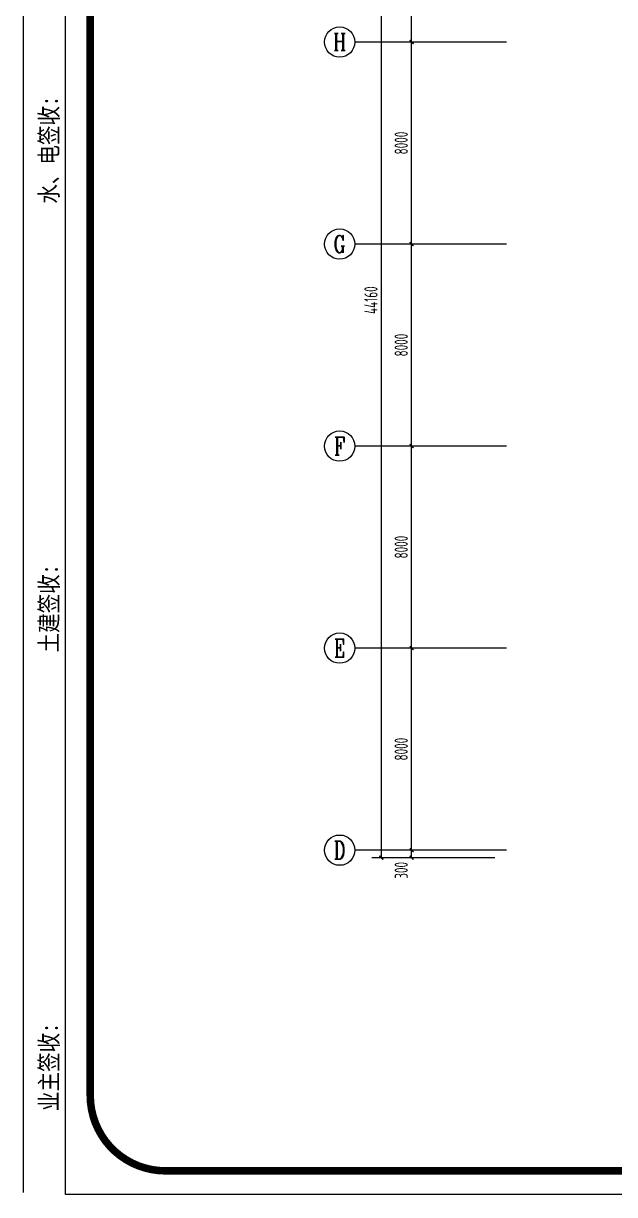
# Model space of a CAD drawing. Extents: x 1158414 to 1597620, y -840005 to -760676.
# Drawn here: x 1494069 to 1517481, y -836287 to -789911 of the extents above; entities that cross this region are included whole.
import ezdxf
from ezdxf.enums import TextEntityAlignment as Align

# ---------------------------------------------------------------- set-up
doc = ezdxf.new("R2010")
doc.units = 0
doc.header["$LTSCALE"] = 1000
for name, color, linetype in [('AXIS', 3, 'Continuous'), ('AXIS_TEXT', 7, 'Continuous'), ('外框', 7, 'Continuous')]:
    doc.layers.add(name, color=color, linetype=linetype)
doc.styles.add('_TCH_AXIS', font='COMPLEX', dxfattribs={"width": 0.8, "bigfont": 'TSSDCHN'})
doc.styles.add('_TCH_DIM_T3', font='TSSDENG', dxfattribs={"width": 0.64, "bigfont": 'TSSDCHN'})
doc.styles.add('COMPLEX', font='COMPLEX')
doc.styles.add('宋体平面', font='', dxfattribs={"width": 0.8})
doc.styles.get('宋体平面').set_extended_font_data('SimSun')
doc.dimstyles.new('_TCH_ARCH&&150', dxfattribs={"dimtxt": 525, "dimasz": 150, "dimexe": 375, "dimexo": 450, "dimgap": 150, "dimtad": 1, "dimdec": 0, "dimzin": 0, "dimdsep": 46, "dimtxsty": '_TCH_DIM_T3', "dimblk": 'ARCHTICK', "dimcen": 0.09, "dimclrt": 7, "dimazin": 2, "dimtfac": 1, "dimtdec": 0, "dimtix": 1, "dimtmove": 2, "dimatfit": 3, "dimfxl": 0, "dimtolj": 1, "dimtzin": 0, "dimarcsym": 0})

# ---------------------------------------------------------------- blocks, each defined once
blk = doc.blocks.new('_ArchTick')
at = {"color": 0, "linetype": 'ByBlock', "const_width": 0.4}
blk.add_lwpolyline([(-0.5, -0.5), (0.5, 0.5)], dxfattribs=at)
blk = doc.blocks.new('*D129')
at = {"layer": 'AXIS', "color": 0, "lineweight": -2, "transparency": 16777216}
for p, q in [((1512745, -822649), (1509070, -822649)), ((1509445, -822949), (1509445, -822649)), ((1512745, -822949), (1509070, -822949))]:
    blk.add_line(p, q, dxfattribs=at)
at = {"layer": 'Defpoints', "color": 0, "transparency": 16777216}
for p in [(1509445, -822649), (1513195, -822649), (1513195, -822949)]:
    blk.add_point(p, dxfattribs=at)
at = {"layer": 'AXIS', "color": 0, "lineweight": -2, "transparency": 16777216, "xscale": 150, "yscale": 150, "zscale": 150}
for p, rotation in [((1509445, -822649), 90), ((1509445, -822949), 270)]:
    blk.add_blockref('_ArchTick', p, dxfattribs=dict(at, rotation=rotation))
at = {"layer": 'AXIS', "color": 7, "transparency": 16777216, "insert": (1509032, -823448), "char_height": 525, "attachment_point": 5, "rotation": 90, "style": '_TCH_DIM_T3'}
blk.add_mtext('\\A1;300', dxfattribs=at)
blk = doc.blocks.new('*D130')
at = {"layer": 'AXIS', "color": 0, "lineweight": -2, "transparency": 16777216}
for p, q in [((1512745, -814649), (1509070, -814649)), ((1509445, -822649), (1509445, -814649)), ((1512745, -822649), (1509070, -822649))]:
    blk.add_line(p, q, dxfattribs=at)
at = {"layer": 'Defpoints', "color": 0, "transparency": 16777216}
for p in [(1509445, -814649), (1513195, -814649), (1513195, -822649)]:
    blk.add_point(p, dxfattribs=at)
at = {"layer": 'AXIS', "color": 0, "lineweight": -2, "transparency": 16777216, "xscale": 150, "yscale": 150, "zscale": 150}
for p, rotation in [((1509445, -814649), 90), ((1509445, -822649), 270)]:
    blk.add_blockref('_ArchTick', p, dxfattribs=dict(at, rotation=rotation))
at = {"layer": 'AXIS', "color": 7, "transparency": 16777216, "insert": (1509032, -818649), "char_height": 525, "attachment_point": 5, "rotation": 90, "style": '_TCH_DIM_T3'}
blk.add_mtext('\\A1;8000', dxfattribs=at)
blk = doc.blocks.new('*D131')
at = {"layer": 'AXIS', "color": 0, "lineweight": -2, "transparency": 16777216}
for p, q in [((1512745, -806649), (1509070, -806649)), ((1509445, -814649), (1509445, -806649)), ((1512745, -814649), (1509070, -814649))]:
    blk.add_line(p, q, dxfattribs=at)
at = {"layer": 'Defpoints', "color": 0, "transparency": 16777216}
for p in [(1509445, -806649), (1513195, -806649), (1513195, -814649)]:
    blk.add_point(p, dxfattribs=at)
at = {"layer": 'AXIS', "color": 0, "lineweight": -2, "transparency": 16777216, "xscale": 150, "yscale": 150, "zscale": 150}
for p, rotation in [((1509445, -806649), 90), ((1509445, -814649), 270)]:
    blk.add_blockref('_ArchTick', p, dxfattribs=dict(at, rotation=rotation))
at = {"layer": 'AXIS', "color": 7, "transparency": 16777216, "insert": (1509032, -810649), "char_height": 525, "attachment_point": 5, "rotation": 90, "style": '_TCH_DIM_T3'}
blk.add_mtext('\\A1;8000', dxfattribs=at)
blk = doc.blocks.new('*D132')
at = {"layer": 'AXIS', "color": 0, "lineweight": -2, "transparency": 16777216}
for p, q in [((1512745, -798649), (1509070, -798649)), ((1509445, -806649), (1509445, -798649)), ((1512745, -806649), (1509070, -806649))]:
    blk.add_line(p, q, dxfattribs=at)
at = {"layer": 'Defpoints', "color": 0, "transparency": 16777216}
for p in [(1509445, -798649), (1513195, -798649), (1513195, -806649)]:
    blk.add_point(p, dxfattribs=at)
at = {"layer": 'AXIS', "color": 0, "lineweight": -2, "transparency": 16777216, "xscale": 150, "yscale": 150, "zscale": 150}
for p, rotation in [((1509445, -798649), 90), ((1509445, -806649), 270)]:
    blk.add_blockref('_ArchTick', p, dxfattribs=dict(at, rotation=rotation))
at = {"layer": 'AXIS', "color": 7, "transparency": 16777216, "insert": (1509032, -802649), "char_height": 525, "attachment_point": 5, "rotation": 90, "style": '_TCH_DIM_T3'}
blk.add_mtext('\\A1;8000', dxfattribs=at)
blk = doc.blocks.new('*D133')
at = {"layer": 'AXIS', "color": 0, "lineweight": -2, "transparency": 16777216}
for p, q in [((1512745, -790649), (1509070, -790649)), ((1509445, -798649), (1509445, -790649)), ((1512745, -798649), (1509070, -798649))]:
    blk.add_line(p, q, dxfattribs=at)
at = {"layer": 'Defpoints', "color": 0, "transparency": 16777216}
for p in [(1509445, -790649), (1513195, -790649), (1513195, -798649)]:
    blk.add_point(p, dxfattribs=at)
at = {"layer": 'AXIS', "color": 0, "lineweight": -2, "transparency": 16777216, "xscale": 150, "yscale": 150, "zscale": 150}
for p, rotation in [((1509445, -790649), 90), ((1509445, -798649), 270)]:
    blk.add_blockref('_ArchTick', p, dxfattribs=dict(at, rotation=rotation))
at = {"layer": 'AXIS', "color": 7, "transparency": 16777216, "insert": (1509032, -794649), "char_height": 525, "attachment_point": 5, "rotation": 90, "style": '_TCH_DIM_T3'}
blk.add_mtext('\\A1;8000', dxfattribs=at)
blk = doc.blocks.new('*D134')
at = {"layer": 'AXIS', "color": 0, "lineweight": -2, "transparency": 16777216}
for p, q in [((1512745, -782649), (1509070, -782649)), ((1509445, -790649), (1509445, -782649)), ((1512745, -790649), (1509070, -790649))]:
    blk.add_line(p, q, dxfattribs=at)
at = {"layer": 'Defpoints', "color": 0, "transparency": 16777216}
for p in [(1509445, -782649), (1513195, -782649), (1513195, -790649)]:
    blk.add_point(p, dxfattribs=at)
at = {"layer": 'AXIS', "color": 0, "lineweight": -2, "transparency": 16777216, "xscale": 150, "yscale": 150, "zscale": 150}
for p, rotation in [((1509445, -782649), 90), ((1509445, -790649), 270)]:
    blk.add_blockref('_ArchTick', p, dxfattribs=dict(at, rotation=rotation))
at = {"layer": 'AXIS', "color": 7, "transparency": 16777216, "insert": (1509032, -786649), "char_height": 525, "attachment_point": 5, "rotation": 90, "style": '_TCH_DIM_T3'}
blk.add_mtext('\\A1;8000', dxfattribs=at)
blk = doc.blocks.new('*D136')
at = {"layer": 'AXIS', "color": 0, "lineweight": -2, "transparency": 16777216}
for p, q in [((1512745, -778789), (1507870, -778789)), ((1508245, -822949), (1508245, -778789)), ((1512745, -822949), (1507870, -822949))]:
    blk.add_line(p, q, dxfattribs=at)
at = {"layer": 'Defpoints', "color": 0, "transparency": 16777216}
for p in [(1508245, -778789), (1513195, -778789), (1513195, -822949)]:
    blk.add_point(p, dxfattribs=at)
at = {"layer": 'AXIS', "color": 0, "lineweight": -2, "transparency": 16777216, "xscale": 150, "yscale": 150, "zscale": 150}
for p, rotation in [((1508245, -778789), 90), ((1508245, -822949), 270)]:
    blk.add_blockref('_ArchTick', p, dxfattribs=dict(at, rotation=rotation))
at = {"layer": 'AXIS', "color": 7, "transparency": 16777216, "insert": (1507832, -800869), "char_height": 525, "attachment_point": 5, "rotation": 90, "style": '_TCH_DIM_T3'}
blk.add_mtext('\\A1;44160', dxfattribs=at)
blk = doc.blocks.new('_AXISO')
blk.add_circle((0, 0), 0.5)
at = {"layer": 'AXIS_TEXT', "style": 'COMPLEX', "width": 1.041667}
blk.add_attdef('A', text='', height=0.56, dxfattribs=at).set_placement((-0.25, -0.28), (0.25, -0.28), align=Align.FIT)

msp = doc.modelspace()

# ---------------------------------------------------------------- linework, layer by layer
at = {"layer": 'AXIS'}
for p, q in [((1513195, -790649), (1507195, -790649)), ((1513195, -798649), (1507195, -798649)), ((1513195, -806649), (1507195, -806649)), ((1513195, -814649), (1507195, -814649)), ((1513195, -822649), (1507195, -822649))]:
    msp.add_line(p, q, dxfattribs=at)
at = {"layer": '外框', "lineweight": -2}
for p, q in [((1494069.3, -836204.8), (1494069.3, -764890.8)), ((1495735.7, -836286.7), (1495735.7, -764890.8)), ((1597620.4, -836286.7), (1495735.7, -836286.7))]:
    msp.add_line(p, q, dxfattribs=at)
at = {"layer": '外框', "lineweight": -2, "const_width": 297.8}
msp.add_lwpolyline([(1499694.1, -835347), (1593510.6, -835347, 0.4142136), (1596488.9, -832368.7), (1596488.9, -768833.8, 0.4142136), (1593510.6, -765855.5), (1499694.1, -765855.5, 0.4142136), (1496715.8, -768833.8), (1496715.8, -832368.7, 0.4142136)], format="xyb", close=True, dxfattribs=at)

# ---------------------------------------------------------------- block references
at = {"layer": 'AXIS'}
ref = msp.add_blockref('_AXISO', (1506595, -790649), dxfattribs=dict(at, xscale=1200, yscale=1200, zscale=1200))
ref.add_attrib('A', 'H', dxfattribs={"layer": 'AXIS_TEXT', "height": 668.2, "style": '_TCH_AXIS'}).set_placement((1506340.5, -790983.1), (1506849.5, -790983.1), align=Align.FIT)
ref = msp.add_blockref('_AXISO', (1506595, -798649), dxfattribs=dict(at, xscale=1200, yscale=1200, zscale=1200))
ref.add_attrib('A', 'G', dxfattribs={"layer": 'AXIS_TEXT', "height": 692.8, "style": '_TCH_AXIS'}).set_placement((1506357.5, -798995.4), (1506832.5, -798995.4), align=Align.FIT)
ref = msp.add_blockref('_AXISO', (1506595, -806649), dxfattribs=dict(at, xscale=1200, yscale=1200, zscale=1200))
ref.add_attrib('A', 'F', dxfattribs={"layer": 'AXIS_TEXT', "height": 717.3, "style": '_TCH_AXIS'}).set_placement((1506376.4, -807007.6), (1506813.6, -807007.6), align=Align.FIT)
ref = msp.add_blockref('_AXISO', (1506595, -814649), dxfattribs=dict(at, xscale=1200, yscale=1200, zscale=1200))
ref.add_attrib('A', 'E', dxfattribs={"layer": 'AXIS_TEXT', "height": 717.3, "style": '_TCH_AXIS'}).set_placement((1506376.4, -815007.6), (1506813.6, -815007.6), align=Align.FIT)
ref = msp.add_blockref('_AXISO', (1506595, -822649), dxfattribs=dict(at, xscale=1200, yscale=1200, zscale=1200))
ref.add_attrib('A', 'D', dxfattribs={"layer": 'AXIS_TEXT', "height": 705.1, "style": '_TCH_AXIS'}).set_placement((1506366.7, -823001.5), (1506823.3, -823001.5), align=Align.FIT)

# ---------------------------------------------------------------- texts
at = {"layer": '外框', "lineweight": -2, "style": '宋体平面', "width": 0.8}
msp.add_text('业主签收:                                      土建签收:                                     水、电签收:', height=709.573, rotation=90, dxfattribs=at).set_placement((1495433.8, -832979.6))

# ---------------------------------------------------------------- dimensions: what is measured, and where the dimension line sits
at = {"layer": 'AXIS'}
for p1, p2, distance, picture, middle in [((1513194.9895, -822948.998), (1513194.9895, -778788.5393), 4950, '*D136', (1507832.4895, -800868.7687)), ((1513195, -790649), (1513195, -782649), 3750, '*D134', (1509032.5, -786649)), ((1513195, -798649), (1513195, -790649), 3750, '*D133', (1509032.5, -794649)), ((1513195, -806649), (1513195, -798649), 3750, '*D132', (1509032.5, -802649)), ((1513195, -814649), (1513195, -806649), 3750, '*D131', (1509032.5, -810649)), ((1513195, -822649), (1513195, -814649), 3750, '*D130', (1509032.5, -818649))]:
    dim = msp.add_aligned_dim(p1=p1, p2=p2, distance=distance, dimstyle='_TCH_ARCH&&150', dxfattribs=at)
    dim.commit()
    dim.dimension.update_dxf_attribs({"geometry": picture, "text_midpoint": middle})
dim = msp.add_linear_dim(base=(1509445, -822649), p1=(1513195, -822949), p2=(1513195, -822649), angle=90, dimstyle='_TCH_ARCH&&150', dxfattribs=at)
dim.commit()
dim.dimension.update_dxf_attribs({"geometry": '*D129', "text_midpoint": (1509032.5, -823447.9), "dimtype": 129})

doc.saveas('drawing.dxf')
